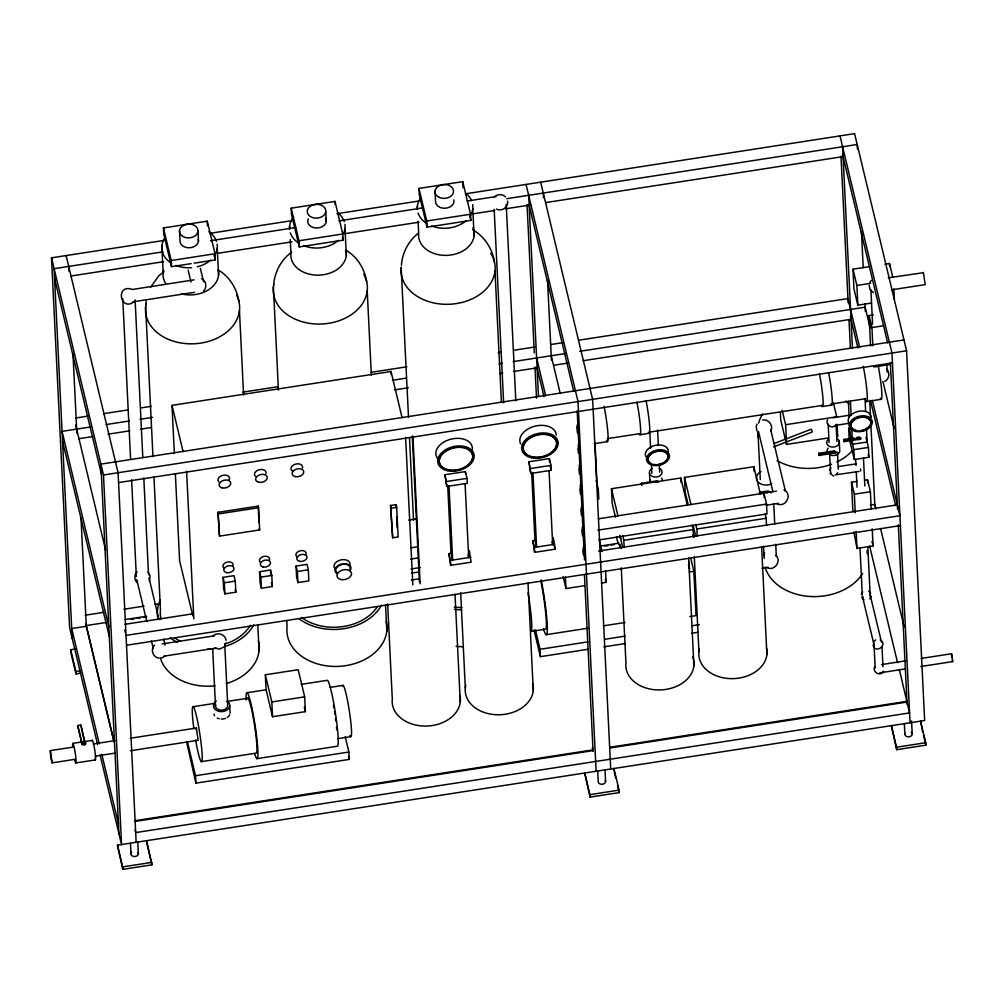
<?xml version="1.0" encoding="UTF-8"?>
<svg xmlns="http://www.w3.org/2000/svg" width="1003" height="1003" viewBox="0 0 1003 1003"><rect width="100%" height="100%" fill="white"/><g stroke="black" fill="none" stroke-linecap="round" stroke-linejoin="round"><path stroke-width="1.5" d="M196.162 729.62L196.337 728.04L130.252 738.258M860.674 470.959L860.574 468.94M146.112 301.138L145.899 304.787M149.409 580.737L150.137 576.035L148.093 571.86M225.362 644.992L226.101 642.697M756.989 424.043L756.212 426.538L756.839 430.738M770.78 431.089C773.677 425.774 768.637 418.803 762.631 419.956M827.6 419.668C824.993 424.319 831.775 429.472 835.524 425.422M829.531 470.432L830.91 467.711M861.351 594.654L862.73 591.946M871.143 596.233L869.764 598.941M874.729 666.694C871.72 672.123 880.797 677.063 883.568 671.208M73.382 747.059L50.326 750.62L50.614 756.438L52.143 762.857L75.2 759.284M52.143 762.857L50.326 750.62M130.528 750.733L198.155 740.277L196.337 728.04M923.224 272.741L888.194 277.831M835.123 474.908L859.057 471.423M921.155 658.444L951.571 653.743L951.759 657.466M920.792 666.519L952.737 661.579L951.571 653.743M150.588 287.222L159.164 275.386L163.903 271.963M203.622 290.958C207.257 287.472 206.229 280.74 201.603 278.646M137.035 571.748C134.114 574.619 134.114 579.659 136.935 582.567M154.575 645.042C150.124 649.204 152.857 657.404 158.888 658.106M869.952 282.319L871.369 280.376M873.525 642.045L875.669 639.889M773.614 446.899L812.142 432.005L812.066 430.613L811.151 429.221L774.053 443.564M134.264 301.677C120.034 312.46 115.082 283.21 132.446 289.466L194.143 279.85M291.672 252.204C281.204 259.451 274.471 272.377 273.669 285.028M418.251 233.298C408.547 240.682 402.153 253.095 401.426 265.281M494.479 196.764C497.463 193.805 502.603 193.93 505.55 196.864M165.545 655.962L161.307 658.106M212.975 636.002C217.124 631.627 225.399 634.285 226.089 640.29M223.945 646.935L219.707 649.079L214.792 648.226M884.734 381.453C889.247 379.272 890.288 372.74 886.765 369.217M191.159 263.639L171.526 266.673L163.727 234.1L163.426 227.944L207.232 221.161L215.031 253.734L215.332 259.902L194.181 263.175M291.196 208.185L335.002 201.415L342.788 233.987L343.089 240.143L299.283 246.914L291.497 214.341L291.196 208.185L298.982 240.758L299.283 246.914M418.953 188.426L462.759 181.656L470.557 214.228L470.858 220.384L427.052 227.167L419.254 194.595L418.953 188.426L426.751 220.999L427.052 227.167M97.567 744.464L69.596 627.565L51.504 257.834L163.614 240.494M210.053 233.31L292.086 220.622M336.97 213.689L419.003 201.001M465.43 193.817L854.594 133.637L906.574 350.787L924.653 720.518L117.451 845.178L122.767 869.363L151.967 864.837L146.651 840.664M210.454 240.733L295.634 227.568M339.001 220.861L422.627 207.934M467.122 201.051L496.021 196.575M163.125 251.828L54.099 268.691L72.191 638.422M506.728 198.694L857.189 144.495L857.427 149.184M70.737 276.051L163.602 261.683M171.526 266.673L171.225 260.517L215.031 253.734M217.776 253.308L292.074 241.823M298.982 240.758L342.788 233.987M344.693 233.686L418.991 222.202M426.751 220.999L470.557 214.228M473.153 213.815L494.83 210.467M505.662 208.787L530.424 204.963M545.908 202.568L843.072 156.618M132.76 301.853L194.419 292.324M871.544 303.056L857.853 305.175L853.954 288.889L852.989 269.168L869.726 266.585M884.934 264.228L889.498 263.526L892.683 276.841M857.853 305.175L856.888 285.454L870.579 283.335M891.542 289.829L925.217 284.626L923.399 272.39M75.614 418.013L88.001 416.095M103.472 413.7L128.234 409.876M140.621 407.958L151.453 406.29M242.776 392.16L278.37 386.656M371.235 372.301L406.842 366.797M498.152 352.667L501.249 352.191M513.636 350.285L535.301 346.925M550.785 344.531L563.159 342.625M578.643 340.23L847.949 298.581L859.609 347.314M174.359 453.494L172.002 405.35L391.032 371.486L402.103 417.762M90.596 426.952L62.061 431.365L108.838 626.8M106.067 424.557L129.287 420.972M140.119 419.292L152.506 417.386M392.411 380.287L406.34 378.131M499.206 363.776L502.302 363.287M513.135 361.619L565.755 353.482M579.684 351.326L865.15 307.181L870.228 328.395M870.566 345.96L869.074 315.619L873.463 314.942M78.698 438.725L92.627 436.581M108.098 434.186L129.776 430.826M140.608 429.159L151.44 427.479M394.442 389.904L408.371 387.747M499.682 373.63L502.779 373.154M513.611 371.474L536.831 367.888M553.857 365.255L567.786 363.099M583.27 360.704L851.033 319.305M872.823 345.772L871.933 327.567L883.618 325.762M903.966 339.929L100.877 464.126L118.968 833.857M100.112 755.071L121.564 844.714L103.485 474.983L906.574 350.787M118.567 482.581L892.444 362.91M873.864 366.998L889.924 364.515M607.354 438.65L639.839 433.635M649.117 432.193L822.36 405.413M831.637 403.971L865.664 398.705M639.939 434.738L649.066 433.334M822.46 406.516L831.587 405.099M594.215 443.677L607.354 441.646M866.529 401.576L881.135 399.319M444.968 474.745L465.405 471.573L467.034 478.368L467.273 483.296L446.836 486.455L444.968 474.745L446.836 486.455M528.932 461.756L549.368 458.597L550.998 465.379L551.236 470.307L530.788 473.466L528.932 461.756L530.788 473.466M218.027 512.32L258.185 506.101L258.573 507.731L259.664 529.923L219.507 536.129L218.027 512.32L219.507 536.129M828.39 437.96L786.578 444.417L785.612 424.708L836.715 416.797L833.28 402.429M832.929 417.775L849.466 415.217M218.416 513.937L258.573 507.731M446.586 481.528L467.034 478.368M530.549 468.539L550.998 465.379M835.599 425.372L849.127 423.279M390.568 505.499L396.047 504.659L396.686 507.368L398.141 536.944L392.662 537.796L390.568 505.499L392.662 537.796M391.22 508.22L396.686 507.368M856.6 437.471L859.446 437.032L859.709 439.226L844.087 441.646L843.811 439.452L853.754 437.91M859.646 437.91L844.024 440.317L843.811 439.452M819.025 455.45L818.749 453.268L834.371 450.849L834.646 453.043L819.025 455.45L818.812 454.585M834.584 451.714L818.95 454.133L818.749 453.268M868.435 447.413L868.911 457.28L854.318 459.537L853.829 449.67L868.435 447.413L866.003 437.283M641.519 484.562L641.456 483.245L657.09 480.826L657.291 481.691M408.672 520.081L416.37 518.89M615.466 517.159L612.194 503.506L611.466 488.724L680.824 477.992L687.368 505.299M688.108 504.359L685.199 492.222L684.472 477.428L753.83 466.708L760.374 494.015M838.358 466.596L856.386 463.812M759.296 492.348L768.448 490.943M759.622 493.714L776.498 491.144M411.054 547.776L417.248 546.823M598.34 518.814L763.947 493.213L766.543 504.07L767.032 513.925L599.869 539.777M223.055 577.352L234 575.659L235.304 581.088L235.843 592.184L224.898 593.876L223.594 588.448L223.055 577.352L224.346 582.781L224.898 593.876M259.551 571.71L270.509 570.017L271.8 575.446L272.352 586.529L261.394 588.222L260.103 582.793L259.551 571.71L260.855 577.139L261.394 588.222M296.061 566.068L307.006 564.363L308.31 569.792L308.849 580.887L297.904 582.58L296.6 577.151L296.061 566.068L297.364 571.497L297.904 582.58M852.926 511.693L851.484 482.255L857.327 481.352M864.624 480.224L867.545 479.773L870.403 491.721L871.231 508.759M224.346 582.781L235.304 581.088M260.855 577.139L271.8 575.446M297.364 571.497L308.31 569.792M410.566 559.11L418.301 557.919M597.838 530.161L766.543 504.07M469.391 552.916L469.266 550.459L471.134 562.169L450.686 565.328L448.83 553.618L451.751 553.167M553.468 542.397L553.23 537.47L555.098 549.193L534.649 552.352L532.781 540.63L535.702 540.178M766.142 505.249L778.315 503.368M855.246 512.796L854.343 494.203L870.403 491.721M85.255 615.203L103.836 612.331M123.946 609.222L144.068 606.113M154.901 604.433L159.552 603.718M450.686 565.328L450.447 560.401L470.896 557.242M534.649 552.352L534.411 547.412L554.847 544.253M411.042 568.977L420.332 567.535M411.769 573.089L419.467 571.898M624.179 547.688L623.816 540.291L693.173 529.571L692.083 525.02M697.185 536.404L696.822 529.007L766.179 518.275L765.088 513.737M106.393 622.449L86.271 625.559L114.192 742.22M124.961 619.578L146.639 616.231M600.133 546.096L618.701 543.225M86.308 626.298L71.702 628.555L99.259 743.699M131.192 619.352L134.289 618.876M137.386 618.4L140.483 617.923M143.579 617.447L146.676 616.97M604.809 546.121L607.906 545.645M611.003 545.168L614.099 544.679M870.416 505.048L874.792 504.371L875.882 508.922M124.986 624.305L193.09 613.773M411.33 580.022L419.066 578.831M598.603 551.061L897.321 504.873M126.039 635.4L899.929 515.73L872.309 400.335M80.604 673.214L75.99 673.928L70.799 652.213L70.674 649.743L75.288 649.029M126.516 645.255L900.406 525.597M162.223 643.913L214.479 635.827M563.097 576.487L565.98 588.56L584.511 585.689M601.499 583.069L606.138 582.342L605.574 570.845M689.262 571.973L693.863 571.259L690.616 557.693M853.904 531.828L856.988 548.428L873.061 545.945L872.221 528.894M164.041 656.138L216.297 648.063M75.99 673.928L75.877 671.458L80.478 670.744M762.029 568.225L768.21 567.259M265.319 674.793L298.179 669.703L304.674 696.847L305.401 711.641L272.54 716.719L266.046 689.575L265.319 674.793L271.826 701.937L272.54 716.719M546.134 634.686L587.896 628.229M603.367 625.834L625.019 622.487M689.888 616.582L696.032 615.629L693.863 571.259M247.102 692.734L265.645 689.863M301.163 684.372L327.417 680.31A33.387 3.097 81.2 0 1 335.679 714.863A33.387 3.097 81.2 0 1 337.221 746.232L256.906 758.657M588.322 649.254L540.404 656.664L540.04 649.28L587.959 641.87M604.959 639.237L625.057 636.128M691.518 625.847L699.254 624.656M193.165 706.689L214.466 703.391M226.628 701.511L247.917 698.226M81.857 743.386L77.883 726.761L77.82 725.533L80.867 725.056L85.268 744.427L80.867 725.056M329.962 687.406L343.101 685.375M603.781 646.872L625.421 643.525M691.882 633.244L698.063 632.291M271.826 701.937L304.674 696.847M72.88 743.373L92.389 740.364M85.205 743.185L82.158 743.662L77.82 725.533M93.367 743.963L114.881 740.64M95.185 756.199L115.157 753.103M75.789 762.944L95.298 759.935M337.585 738.684L350.724 736.653M201.34 761.628L256.091 753.153A27.821 2.57 81.2 0 0 254.261 723.414A27.821 2.57 81.2 0 0 247.34 698.815M881.612 664.563L905.947 660.789M348.868 752.024L349.22 759.421L195.911 783.13L195.547 775.733L348.868 752.024L345.22 736.816M879.731 672.863L905.584 668.863M134.59 820.755L592.735 749.905M609.761 747.273L906.938 701.323M134.628 821.495L592.773 750.645M609.799 748.012L906.975 702.062M122.767 869.363L122.642 866.893L151.854 862.379M619.102 790.126L619.227 792.583L590.015 797.109L589.902 794.639L619.102 790.126L613.911 768.411L614.024 770.868M925.731 742.709L925.857 745.166L896.657 749.692L896.532 747.222L925.731 742.709L920.541 720.994L922.735 732.14M496.498 209.075C501.801 212.034 508.722 206.906 507.593 201.051M833.681 476.086L829.982 473.416M766.919 567.522C774.266 571.71 781.976 561.028 775.971 555.311M873.375 292.688L869.914 289.278L869.187 285.216M783.92 489.94C793.11 494.04 785.499 508.734 776.773 503.544M864.022 599.832L861.803 597.638M880.17 639.914C888.746 644.691 875.005 654.608 873.061 645.054M472.714 229.712C484.449 236.47 492.398 248.568 494.429 261.946M868.598 591.106L870.692 593.237M346.11 250.324C357.394 256.931 364.641 268.892 366.672 281.693M218.353 270.083C229.624 276.69 236.871 288.651 238.902 301.452M952.737 661.579L952.286 660.3M840 135.894L891.968 353.056L910.047 722.787M842.42 153.898L887.68 342.963M869.074 315.619L871.933 327.567M882.916 381.416L894.162 428.381M852.989 269.168L856.888 285.454M850.381 316.584L857.916 348.079M870.617 401.112L895.629 505.65M868.222 454.384L868.911 457.28M880.596 528.606L904.167 627.088M923.437 735.036L925.857 745.166M853.829 449.67L848.638 427.955L849.115 437.822L854.318 459.537M871.983 541.457L873.061 545.945M869.626 546.021L897.547 662.67M899.315 669.515L909.571 712.92L135.681 832.59L135.029 829.882M843.887 440.768L844.087 441.646M851.484 482.255L854.343 494.203M836.991 433.647L837.681 436.518L837.091 424.382M867.796 546.635L870.153 594.842L881.487 642.208M875.168 668.011L874.039 644.904L862.342 596.045A3.974 2.959 -2.8 0 0 862.906 597.111M896.532 747.222L891.341 725.508L896.657 749.692M782.164 410.327L785.612 424.708M786.578 444.417L780.723 419.994L780.359 412.409M770.693 429.635L785.462 491.332M758.506 431.516L772.912 491.708M684.472 477.428L691.017 504.735M695.731 524.456L696.822 529.007M693.186 525.597L695.731 536.216M688.622 561.241L689.562 569.115L688.509 564.702M641.456 483.245L641.732 485.427M540.667 182.182L592.635 399.332L610.714 769.063M611.466 488.724L617.998 516.031M622.725 535.74L623.816 540.291M619.816 535.364L622.725 547.5M526.061 184.439L578.029 401.601L596.121 771.332M596.221 480.5L598.302 489.188L598.778 499.043M529.145 205.164L573.741 391.509M599.155 539.451L602.051 551.525M605.411 579.333L606.138 582.342M551.211 355.726L560.276 393.602M536.618 357.983L545.682 395.859M537.094 367.85L543.99 396.624M550.258 466.245L550.91 468.953M614.375 772.323L615.754 778.115M617.497 785.349L619.227 792.583M554.12 545.118L555.098 549.193M552.014 541.883L552.666 544.591L549.042 470.645M469.793 215.946L470.858 220.384M592.309 747.574L593.036 750.608M532.781 540.63L534.411 547.412M589.902 794.639L584.699 772.924L590.015 797.109M535.414 629.922L540.04 649.28M533.997 629.871L540.404 656.664M468.05 554.86L468.702 557.58L465.079 483.634M448.83 553.618L450.447 560.401M342.387 237.184L343.089 240.143M348.492 756.375L349.22 759.421M214.266 255.464L215.332 259.902M200.362 268.378L203.521 281.605M304.31 707.115L305.401 711.641M259.276 528.293L259.664 529.923M271.374 582.467L272.352 586.529M188.163 270.258L190.984 282.019M163.426 227.944L171.225 260.517M235.191 589.463L235.843 592.184M172.002 405.35L183.085 451.626M192.814 615.88L179.6 560.639L175.349 473.679M148.971 577.766L158.988 619.641M163.652 639.087L165.081 645.067M187.548 742.295L195.547 775.733M195.911 783.13L186.671 742.17M66.11 255.564L118.078 472.714L136.17 842.457M136.784 579.646L146.802 621.534M151.453 640.98L153.246 648.452M51.504 257.834L103.485 474.983M54.588 278.546L101.366 473.98M75.689 425.034L105.666 550.308M124.736 629.972L125.388 632.692M62.55 441.232L109.314 636.667M146.777 843.122L151.967 864.837M85.656 623.59L113.866 741.443M101.804 754.306L118.479 823.99M70.674 649.743L75.877 671.458M117.451 845.178L122.642 866.893M893.836 288.914L894.363 299.521M889.498 263.526L889.648 266.56M911.577 720.956L912.228 734.271M890.363 362.472L897.535 509.123M898.299 524.719L907.076 704.119M886.828 364.29L887.216 372.075M904.342 723.602L904.844 733.945M870.905 289.905L872.585 324.145M882.001 646.772L882.979 666.807M861.464 231.869L863.219 267.738M864.975 303.621L865.363 311.419M869.714 400.347L870.541 417.511M870.93 425.31L874.892 506.427M865.037 399.144L865.639 411.393M866.454 428.218L867.131 441.984L852.525 444.241L851.785 428.945M867.545 479.773L867.695 482.869M863.458 458.02L864.824 486.004M867.056 550.609L867.206 553.731M842.595 146.751L852.437 348.003M840.99 156.18L848.162 302.831M849.002 319.982L850.368 348.066M855.647 459.224L855.948 465.442M856.261 471.661L857.013 487.207M859.985 547.851L862.267 594.491M850.431 401.413L851.108 415.179M856.161 531.377L856.988 548.428M848.362 401.263L849.115 416.558M849.478 424.206L849.93 433.384M839.26 441.383L839.674 449.82A6.357 4.739 -2.8 0 1 836.841 454.71A6.357 4.739 -2.8 0 1 829.794 454.76M836.076 424.394L836.903 441.345M837.43 452.127L838.257 469.078M828.19 424.068L829.092 442.549M829.619 453.331L830.522 471.824A3.974 2.959 -2.8 0 0 831.086 472.889M773.764 504.007L774.742 524.13M775.733 544.253L776.335 556.627M766.179 518.275L766.543 525.672M763.947 493.213L764.161 497.438M757.929 431.603L760.287 479.584M763.534 546.134L764.148 558.521M761.641 546.873L766.906 654.595M753.83 466.708L754.055 471.147M693.173 529.571L693.537 536.969M694.277 556.477L698.941 651.699M688.635 558.169L693.9 665.879M680.824 477.992L681.05 482.43M657.592 430.024L658.357 445.583M659.272 464.264L659.648 472.049M649.856 432.782L650.621 448.354M651.386 463.913L651.837 473.253M649.48 473.291L649.894 481.728A6.357 4.739 -2.8 0 1 649.944 479.885M620.13 544.341L620.28 547.462M621.271 567.761L625.935 662.983A34.127 25.476 -2.8 0 0 660.576 689.914A34.127 25.476 -2.8 0 0 693.763 660.551M594.98 442.448L596.998 483.759M605.022 769.853L605.599 781.676M597.7 771.019L598.214 781.362A3.711 2.771 -2.8 0 0 602.552 784.233A3.711 2.771 -2.8 0 0 605.26 780.271M577.189 410.879L584.486 559.95M577.252 424.708L577.628 432.469M578.242 444.893L578.618 452.654M579.22 465.079L579.684 474.394M580.21 485.264L580.674 494.579M581.276 507.004L581.652 514.777M582.267 527.189L582.643 534.963M583.244 547.387L583.633 555.148M577.189 426.614L577.49 432.857M578.255 448.454L578.48 453.143M579.245 468.74L579.483 473.416M580.236 489.025L580.474 493.702M581.239 509.298L581.539 515.542M582.229 529.584L582.53 535.828M583.219 549.857L583.445 554.546M584.436 574.819L593.061 751.109M565.416 577.051L565.98 588.56M543.262 193.04L543.488 197.729M547.538 280.414L551.424 359.964M549.368 458.597L549.544 462.295M528.656 195.309L538.498 396.549M527.051 204.725L534.298 352.931M534.988 366.973L536.517 398.166M532.982 473.128L536.592 547.074L534.975 540.291L531.665 472.513M528.017 583.006L533.283 690.716M506.214 204.399L515.83 400.887M494.178 209.401L503.631 402.767M494.993 271.111L501.412 402.379M472.764 208.662L474.093 235.78M462.759 181.656L463.06 187.812M465.405 471.573L465.53 474.043M460.653 592.597L465.317 687.82M455.011 594.29L460.277 702.012M435.039 191.071L435.515 200.939A9.278 6.921 -2.8 0 0 445.169 208.235A9.278 6.921 -2.8 0 0 453.883 199.91M449.018 486.116L452.641 560.063L451.011 553.28L447.702 485.49M417.348 206.305L417.499 209.326M418.088 221.375L418.677 233.423A27.821 20.775 -2.8 0 0 449.457 255.188A27.821 20.775 -2.8 0 0 472.889 227.744M412.923 436.28L420.144 583.809M412.296 436.129L419.442 582.104M408.497 417.135L401.15 267.111A47.116 35.18 -2.8 0 0 456.327 303.583A47.116 35.18 -2.8 0 0 490.718 253.257M409.487 437.458L413.537 520.281M405.626 437.408L412.835 584.937M391.032 371.486L391.183 374.583M396.047 504.659L396.198 507.769M396.649 517.109L397.188 528.004M387.647 603.881L392.298 699.116A34.127 25.476 -2.8 0 0 427.83 725.996A34.127 25.476 -2.8 0 0 459.875 695.367M385.528 604.959L386.819 631.138M367.223 290.87L371.348 375.26M344.994 228.421L346.323 255.539M335.002 201.415L335.152 204.487M325.749 211.62A9.278 6.921 -2.8 0 1 311.206 217.024A9.278 6.921 -2.8 0 1 312.585 205.038A9.278 6.921 -2.8 0 1 325.749 211.62L326.226 221.475M289.591 226.064L289.729 229.073M290.256 239.617L290.908 253.182A27.821 20.775 -2.8 0 0 319.882 275.098A27.821 20.775 -2.8 0 0 345.997 250.123M273.393 286.871L278.433 390.017M286.77 620.732L287.071 626.9A50.087 37.387 -2.8 0 0 339.202 666.343A50.087 37.387 -2.8 0 0 386.218 621.396M270.509 570.017L270.71 574.167M258.185 506.101L258.987 522.375M257.771 624.706L259.05 650.897M239.454 310.617L243.591 395.006M217.237 248.18L218.566 275.298M207.232 221.161L207.458 225.788M229.725 705.899L230.088 713.296M224.71 643.65L227.694 704.62A6.194 4.626 -2.8 0 1 221.475 710.187A6.194 4.626 -2.8 0 1 215.557 704.695M197.98 231.367A9.278 6.921 -2.8 0 1 183.436 236.771A9.278 6.921 -2.8 0 1 184.815 224.785A9.278 6.921 -2.8 0 1 197.98 231.367L198.469 241.234M212.674 648.665L215.507 706.501M179.512 230.59L179.988 240.444A9.278 6.921 -2.8 0 0 189.642 247.754A9.278 6.921 -2.8 0 0 198.356 239.429M186.596 471.285L193.817 618.801M161.822 245.823L163.15 272.941M145.623 306.63L152.97 456.653M153.96 476.964L160.455 609.811A47.116 35.18 -2.8 0 0 161.007 618.976M135.104 299.96L142.815 457.631M143.805 477.917L148.532 574.706M122.755 298.718L130.616 459.512M131.606 479.81L136.345 576.6M137.762 842.106L138.339 853.929M130.453 843.272L130.954 853.616M68.705 266.422L68.931 271.111M72.981 353.796L76.867 433.359M80.992 517.598L86.333 626.8M827.174 451.751A6.357 4.739 -2.8 0 1 828.215 448.191M836.652 438.374A6.357 4.739 -2.8 0 1 838.22 444.956A6.357 4.739 -2.8 0 1 829.381 446.322A6.357 4.739 -2.8 0 1 827.814 439.74M837.681 472.839A3.974 2.959 -2.8 0 1 836.565 473.667M856.098 430.4A10.206 6.72 -13.5 0 1 854.117 419.555A10.206 6.72 -13.5 0 1 870.153 419.981A10.206 6.72 -13.5 0 1 861.163 430.538M849.917 424.394A11.685 7.698 -13.5 0 1 856.336 411.932A11.685 7.698 -13.5 0 1 871.181 417.185M874.039 644.904A3.974 2.959 -2.8 0 1 874.064 643.75M870.153 594.842A3.974 2.959 -2.8 0 1 870.128 595.995M651.123 463.574A10.206 6.72 -13.5 0 1 652.69 452.591A10.206 6.72 -13.5 0 1 667.597 454.434A10.206 6.72 -13.5 0 1 658.319 464.464M655.711 464.627A10.206 6.72 -13.5 0 1 653.254 464.326M645.832 456.628A11.685 7.698 -13.5 0 1 656.463 445.131A11.685 7.698 -13.5 0 1 668.048 453.193M656.112 482.079A1.392 0.915 -13.5 0 1 658.695 482.142M661.491 478.092A6.357 4.739 -2.8 0 1 662.394 479.798M659.36 468.351A6.357 4.739 -2.8 0 1 660.413 475.422A6.357 4.739 -2.8 0 1 650.872 475.485A6.357 4.739 -2.8 0 1 652.314 468.401M766.944 492.887A2.169 1.429 -13.5 0 1 769.301 491.846A2.169 1.429 -13.5 0 1 770.956 493M771.671 483.797A9.917 7.397 -2.8 0 1 757.98 481.841A9.917 7.397 -2.8 0 1 760.989 471.548M72.605 745.906A9.917 0.915 81.2 0 1 74.009 746.583A9.917 0.915 81.2 0 1 76.065 760.412A9.917 0.915 81.2 0 1 74.661 759.747M92.113 740.929A9.917 0.915 81.2 0 1 94.846 750.62A9.917 0.915 81.2 0 1 94.809 759.008M525.622 453.506A17.064 11.246 -13.5 0 1 533.17 436.017A17.064 11.246 -13.5 0 1 556.088 440.455A17.064 11.246 -13.5 0 1 541.896 456.666M540.441 456.929A17.064 11.246 -13.5 0 1 533.283 456.967M531.966 456.704A17.064 11.246 -13.5 0 1 526.437 454.221M520.595 443.903A18.543 12.224 -13.5 0 1 535.088 426.137A18.543 12.224 -13.5 0 1 556.314 435.164M441.659 466.495A17.064 11.246 -13.5 0 1 449.206 448.993A17.064 11.246 -13.5 0 1 472.137 453.431A17.064 11.246 -13.5 0 1 457.932 469.642M456.478 469.918A17.064 11.246 -13.5 0 1 449.319 469.943M448.002 469.692A17.064 11.246 -13.5 0 1 445.545 468.928M444.442 468.426A17.064 11.246 -13.5 0 1 442.486 467.21M437.822 458.747A18.543 12.224 -13.5 0 1 451.124 439.126A18.543 12.224 -13.5 0 1 472.187 450.334M336.77 572.688A7.422 4.89 -13.5 0 1 342.725 564.313A7.422 4.89 -13.5 0 1 349.408 570.732M335.165 568.952A8.162 5.379 -13.5 0 1 340.681 559.95A8.162 5.379 -13.5 0 1 349.821 565.366M337.472 573.954A8.162 5.379 -13.5 0 1 340.631 564.325A8.162 5.379 -13.5 0 1 350.787 569.441M297.502 557.116A5.191 3.423 -13.5 0 1 296.976 552.515A5.191 3.423 -13.5 0 1 303.784 550.848A5.191 3.423 -13.5 0 1 305.501 555.16M260.153 562.181A5.191 3.423 -13.5 0 1 263.651 556.452A5.191 3.423 -13.5 0 1 269.468 559.9M224.496 568.413A5.191 3.423 -13.5 0 1 226.502 562.282A5.191 3.423 -13.5 0 1 232.959 565.542M292.776 471.285A5.93 3.912 -13.5 0 1 295.07 464.276A5.93 3.912 -13.5 0 1 302.467 468M255.314 476.249A5.93 3.912 -13.5 0 1 259.313 469.705A5.93 3.912 -13.5 0 1 265.958 473.642M218.804 481.891A5.93 3.912 -13.5 0 1 223.569 475.196A5.93 3.912 -13.5 0 1 228.922 480.337M819.451 373.943A22.63 2.094 81.2 0 1 822.961 398.63A22.63 2.094 81.2 0 1 821.758 405.475M828.578 372.527A22.63 2.094 81.2 0 1 832.089 397.213A22.63 2.094 81.2 0 1 830.873 404.059M636.93 402.165A22.63 2.094 81.2 0 1 640.453 426.852A22.63 2.094 81.2 0 1 639.237 433.697M646.057 400.749A22.63 2.094 81.2 0 1 649.568 425.448A22.63 2.094 81.2 0 1 648.364 432.293M863.282 366.321A24.486 2.269 81.2 0 1 867.081 393.038A24.486 2.269 81.2 0 1 865.777 400.448M878.164 365.493A24.486 2.269 81.2 0 1 881.725 391.371A24.486 2.269 81.2 0 1 880.371 398.191M604.107 406.403A24.486 2.269 81.2 0 1 607.906 433.12A24.486 2.269 81.2 0 1 606.589 440.53M862.643 573.49A51.93 38.778 -2.8 0 1 809.785 596.459A51.93 38.778 -2.8 0 1 765.063 567.096M764.073 555.587A51.93 38.778 -2.8 0 1 764.549 552.703M852.099 450.899A51.93 38.778 -2.8 0 1 836.841 462.019M831.537 464.276A51.93 38.778 -2.8 0 1 777.112 460.615M758.418 437.521A51.93 38.778 -2.8 0 1 757.641 431.766M758.632 423.09A51.93 38.778 -2.8 0 1 762.681 413.913M845.78 401.062A51.93 38.778 -2.8 0 1 849.24 403.77M528.042 592.898A33.387 3.097 81.2 0 1 530.712 631.451L545.319 629.194A33.387 3.097 81.2 0 0 540.88 581.126M541.219 579.897A38.954 3.611 81.2 0 1 547.262 625.208A38.954 3.611 81.2 0 1 543.4 628.605M229.624 714.863A8.162 6.093 -2.8 0 1 227.217 717.509M225.424 718.399A8.162 6.093 -2.8 0 1 221.262 719.038M219.181 718.75A8.162 6.093 -2.8 0 1 217.287 718.048M214.567 715.691A8.162 6.093 -2.8 0 1 213.927 714.199M227.844 701.498A8.162 6.093 -2.8 0 1 226.854 710.111A8.162 6.093 -2.8 0 1 215.357 709.622A8.162 6.093 -2.8 0 1 216.347 701.009M333.397 705.247A25.965 2.407 81.2 0 1 333.861 707.83M334.526 711.829A25.965 2.407 81.2 0 1 334.939 714.512M335.504 718.499A25.965 2.407 81.2 0 1 335.829 721.094M336.494 727.162A25.965 2.407 81.2 0 1 336.72 729.858M342.562 685.927A25.965 2.407 81.2 0 1 349.533 712.243A25.965 2.407 81.2 0 1 349.922 735.462M246.099 699.868A33.387 3.097 81.2 0 1 250.662 702.451A33.387 3.097 81.2 0 1 257.621 746.458A33.387 3.097 81.2 0 1 254.574 753.441M193.842 728.554A27.821 2.57 81.2 0 1 195.196 711.29A27.821 2.57 81.2 0 1 202.205 756.889A27.821 2.57 81.2 0 1 195.598 739.988M694.452 537.094A37.098 27.695 -2.8 0 1 692.96 534.988M766.505 647.951A34.127 25.476 -2.8 0 1 732.679 678.642A34.127 25.476 -2.8 0 1 699.43 649.041M621.446 548.378A37.098 27.695 -2.8 0 1 616.544 536.58M620.957 538.523A37.098 27.695 -2.8 0 1 619.465 536.417M692.697 656.664A34.127 25.476 -2.8 0 1 693.499 659.247M532.881 684.084A34.127 25.476 -2.8 0 1 499.055 714.775A34.127 25.476 -2.8 0 1 465.806 685.174M472.689 204.587A27.821 20.775 -2.8 0 1 469.743 216.523M466.082 220.647A27.821 20.775 -2.8 0 1 431.616 225.976M426.852 223.594A27.821 20.775 -2.8 0 1 418.05 213.037M417.273 209.025A27.821 20.775 -2.8 0 1 420.37 198.456M466.332 193.642A27.821 20.775 -2.8 0 1 471.56 200.638M461.932 607.505A47.116 35.18 -2.8 0 1 454.296 607.078M463.323 646.697A50.087 37.387 -2.8 0 1 456.102 646.308M461.505 609.724A50.087 37.387 -2.8 0 1 454.296 609.335M325.386 217.964A9.278 6.921 -2.8 0 1 317.412 227.994A9.278 6.921 -2.8 0 1 308.272 218.917M344.932 224.346A27.821 20.775 -2.8 0 1 343.44 233.762M338.312 240.394A27.821 20.775 -2.8 0 1 303.846 245.735M299.082 243.353A27.821 20.775 -2.8 0 1 290.293 232.796M289.516 228.784A27.821 20.775 -2.8 0 1 293.503 216.999M338.563 213.401A27.821 20.775 -2.8 0 1 344.292 221.701M363.663 274.195A47.116 35.18 -2.8 0 1 325.962 323.681A47.116 35.18 -2.8 0 1 273.819 284.263M377.341 606.74A47.116 35.18 -2.8 0 1 301.464 617.384M381.529 605.085A50.087 37.387 -2.8 0 1 299.019 618.738M218.228 269.882A27.821 20.775 -2.8 0 1 181.38 293.866M165.671 283.473A27.821 20.775 -2.8 0 1 163.702 270.233M217.162 244.105A27.821 20.775 -2.8 0 1 214.216 256.041M210.542 260.153A27.821 20.775 -2.8 0 1 197.227 266.811M191.523 267.688A27.821 20.775 -2.8 0 1 176.077 265.482M171.325 263.099A27.821 20.775 -2.8 0 1 164.843 237.962M208.812 231.618A27.821 20.775 -2.8 0 1 216.535 241.447M236.558 295.158A47.116 35.18 -2.8 0 1 197.315 343.54A47.116 35.18 -2.8 0 1 146.062 304.009M250.324 625.295A47.116 35.18 -2.8 0 1 227.342 643.249M180.427 641.243A47.116 35.18 -2.8 0 1 174.961 638.033M258.461 641.155A50.087 37.387 -2.8 0 1 226.39 683.532M215.081 685.801A50.087 37.387 -2.8 0 1 160.254 657.755M253.772 624.831A50.087 37.387 -2.8 0 1 224.572 646.559M213.275 648.828A50.087 37.387 -2.8 0 1 207.445 649.217M177.406 642.421A50.087 37.387 -2.8 0 1 170.146 637.62M158.085 619.428A50.087 37.387 -2.8 0 1 160.304 600.082M911.376 732.265A3.711 2.771 -2.8 0 1 909.182 736.816A3.711 2.771 -2.8 0 1 905.057 733.243M138.013 852.525A3.711 2.771 -2.8 0 1 134.339 856.549A3.711 2.771 -2.8 0 1 131.606 852.262M833.969 453.281A1.392 0.915 -13.5 0 0 835.975 452.165A1.392 0.915 -13.5 0 0 833.882 451.689A1.392 0.915 -13.5 0 0 833.969 453.281M859.032 439.477A1.392 0.915 -13.5 0 0 861.05 438.361A1.392 0.915 -13.5 0 0 858.957 437.872A1.392 0.915 -13.5 0 0 859.032 439.477M856.198 430.814A10.206 6.72 -13.5 0 0 870.968 422.614A10.206 6.72 -13.5 0 0 855.622 419.066A10.206 6.72 -13.5 0 0 856.198 430.814M855.409 431.365A11.685 7.698 -13.5 0 0 872.334 421.975A11.685 7.698 -13.5 0 0 854.757 417.925A11.685 7.698 -13.5 0 0 855.409 431.365M653.354 464.74A10.206 6.72 -13.5 0 0 668.123 456.541A10.206 6.72 -13.5 0 0 652.777 452.992A10.206 6.72 -13.5 0 0 653.354 464.74M652.577 465.292A11.685 7.698 -13.5 0 0 669.49 455.901A11.685 7.698 -13.5 0 0 651.912 451.851A11.685 7.698 -13.5 0 0 652.577 465.292M82.033 744.502A2.169 1.617 -2.8 0 0 85.719 743.925A2.169 1.617 -2.8 0 0 83.312 741.831A2.169 1.617 -2.8 0 0 82.033 744.502M532.066 457.117A17.064 11.246 -13.5 0 0 556.765 443.401A17.064 11.246 -13.5 0 0 531.101 437.484A17.064 11.246 -13.5 0 0 532.066 457.117M531.277 457.681A18.543 12.224 -13.5 0 0 558.132 442.774A18.543 12.224 -13.5 0 0 530.236 436.33A18.543 12.224 -13.5 0 0 531.277 457.681M448.103 470.094A17.064 11.246 -13.5 0 0 472.814 456.39A17.064 11.246 -13.5 0 0 447.137 450.46A17.064 11.246 -13.5 0 0 448.103 470.094M447.313 470.658A18.543 12.224 -13.5 0 0 474.168 455.751A18.543 12.224 -13.5 0 0 446.272 449.319A18.543 12.224 -13.5 0 0 447.313 470.658M340.819 579.508A7.422 4.89 -13.5 0 0 351.564 573.54A7.422 4.89 -13.5 0 0 340.406 570.958A7.422 4.89 -13.5 0 0 340.819 579.508M299.496 561.304A5.191 3.423 -13.5 0 0 307.018 557.129A5.191 3.423 -13.5 0 0 299.207 555.336A5.191 3.423 -13.5 0 0 299.496 561.304M262.987 566.946A5.191 3.423 -13.5 0 0 270.509 562.783A5.191 3.423 -13.5 0 0 262.698 560.978A5.191 3.423 -13.5 0 0 262.987 566.946M226.49 572.6A5.191 3.423 -13.5 0 0 234 568.425A5.191 3.423 -13.5 0 0 226.189 566.62A5.191 3.423 -13.5 0 0 226.49 572.6M295.195 476.601A5.93 3.912 -13.5 0 0 303.784 471.836A5.93 3.912 -13.5 0 0 294.857 469.78A5.93 3.912 -13.5 0 0 295.195 476.601M258.686 482.255A5.93 3.912 -13.5 0 0 267.274 477.478A5.93 3.912 -13.5 0 0 258.348 475.422A5.93 3.912 -13.5 0 0 258.686 482.255M222.177 487.897A5.93 3.912 -13.5 0 0 230.778 483.12A5.93 3.912 -13.5 0 0 221.851 481.064A5.93 3.912 -13.5 0 0 222.177 487.897M438.975 197.265A9.278 6.921 -2.8 0 0 453.506 191.861A9.278 6.921 -2.8 0 0 440.342 185.279A9.278 6.921 -2.8 0 0 438.975 197.265"/></g></svg>
